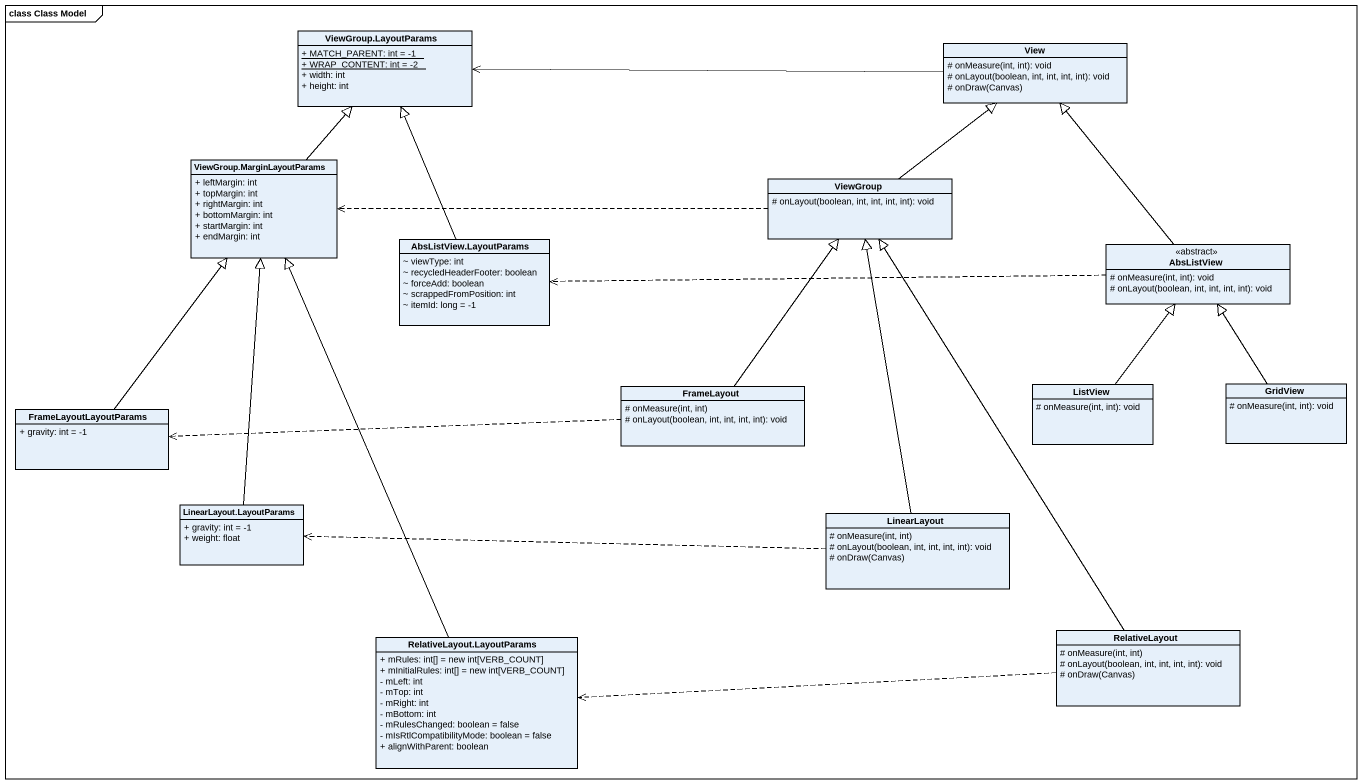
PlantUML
@startuml
mainframe class Class Model
hide circle
hide empty members
skinparam classAttributeIconSize 0
class "ViewGroup.LayoutParams" as ViewGroup_LayoutParams {
  {static} + MATCH_PARENT: int = -1
  {static} + WRAP_CONTENT: int = -2
  + width: int
  + height: int
}
class View {
  # onMeasure(int, int): void
  # onLayout(boolean, int, int, int, int): void
  # onDraw(Canvas)
}
class "ViewGroup.MarginLayoutParams" as ViewGroup_MarginLayoutParams {
  + leftMargin: int
  + topMargin: int
  + rightMargin: int
  + bottomMargin: int
  + startMargin: int
  + endMargin: int
}
class ViewGroup {
  # onLayout(boolean, int, int, int, int): void
}
class "AbsListView.LayoutParams" as AbsListView_LayoutParams {
  ~ viewType: int
  ~ recycledHeaderFooter: boolean
  ~ forceAdd: boolean
  ~ scrappedFromPosition: int
  ~ itemId: long = -1
}
class AbsListView <<abstract>> {
  # onMeasure(int, int): void
  # onLayout(boolean, int, int, int, int): void
}
class FrameLayoutLayoutParams {
  + gravity: int = -1
}
class FrameLayout {
  # onMeasure(int, int)
  # onLayout(boolean, int, int, int, int): void
}
class ListView {
  # onMeasure(int, int): void
}
class GridView {
  # onMeasure(int, int): void
}
class "LinearLayout.LayoutParams" as LinearLayout_LayoutParams {
  + gravity: int = -1
  + weight: float
}
class LinearLayout {
  # onMeasure(int, int)
  # onLayout(boolean, int, int, int, int): void
  # onDraw(Canvas)
}
class "RelativeLayout.LayoutParams" as RelativeLayout_LayoutParams {
  + mRules: int[] = new int[VERB_COUNT]
  + mInitialRules: int[] = new int[VERB_COUNT]
  - mLeft: int
  - mTop: int
  - mRight: int
  - mBottom: int
  - mRulesChanged: boolean = false
  - mIsRtlCompatibilityMode: boolean = false
  + alignWithParent: boolean
}
class RelativeLayout {
  # onMeasure(int, int)
  # onLayout(boolean, int, int, int, int): void
  # onDraw(Canvas)
}
View -left-> ViewGroup_LayoutParams
ViewGroup_MarginLayoutParams -up-|> ViewGroup_LayoutParams
ViewGroup -up-|> View
ViewGroup .left.> ViewGroup_MarginLayoutParams
AbsListView_LayoutParams -up-|> ViewGroup_LayoutParams
AbsListView -up-|> View
AbsListView .left.> AbsListView_LayoutParams
FrameLayoutLayoutParams -up-|> ViewGroup_MarginLayoutParams
FrameLayout -up-|> ViewGroup
FrameLayout .left.> FrameLayoutLayoutParams
ListView -up-|> AbsListView
GridView -up-|> AbsListView
LinearLayout_LayoutParams -up-|> ViewGroup_MarginLayoutParams
LinearLayout -up-|> ViewGroup
LinearLayout .left.> LinearLayout_LayoutParams
RelativeLayout_LayoutParams -up-|> ViewGroup_MarginLayoutParams
RelativeLayout -up-|> ViewGroup
RelativeLayout .left.> RelativeLayout_LayoutParams
@enduml
